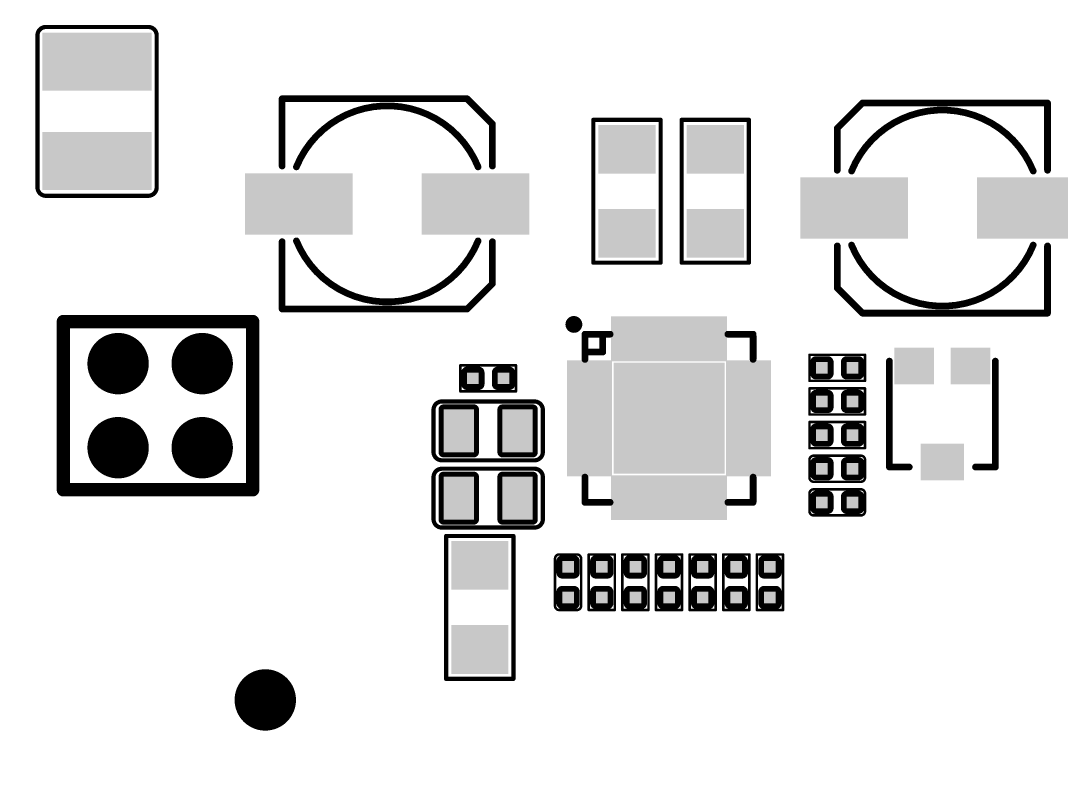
# Model space of a CAD drawing. Extents: x -51 to 158, y -52 to 51.
# Drawn here: x 0.24 to 31.65, y 5.53 to 28.14 of the extents above; entities that cross this region are included whole.
import ezdxf

# ---------------------------------------------------------------- set-up
doc = ezdxf.new("R2010")
doc.units = 0
for name, color, linetype in [('20', 213, 'CONTINUOUS'), ('21', 253, 'CONTINUOUS'), ('25', 253, 'CONTINUOUS'), ('29', 253, 'CONTINUOUS')]:
    doc.layers.add(name, color=color, linetype=linetype)

# ---------------------------------------------------------------- blocks, each defined once
blk = doc.blocks.new('RECT')
blk.add_solid([(-0.5, -0.5), (0.5, -0.5), (-0.5, 0.5), (0.5, 0.5)])
blk = doc.blocks.new('RECT112512X112512R50')
at = {"const_width": 0.1758}
blk.add_lwpolyline([(0.2637, -0.1758), (0.2637, 0.1758, 0.4142), (0.1758, 0.2637), (-0.1758, 0.2637, 0.4142), (-0.2637, 0.1758), (-0.2637, -0.1758, 0.4142), (-0.1758, -0.2637), (0.1758, -0.2637, 0.4142)], format="xyb", close=True, dxfattribs=at)
blk.add_solid([(-0.2012, -0.2012), (0.2012, -0.2012), (-0.2012, 0.2012), (0.2012, 0.2012)])
blk = doc.blocks.new('RECT195072X256032R25')
at = {"const_width": 0.1524}
blk.add_lwpolyline([(0.5334, -0.6477), (0.5334, 0.6477, 0.4142), (0.4572, 0.7239), (-0.4572, 0.7239, 0.4142), (-0.5334, 0.6477), (-0.5334, -0.6477, 0.4142), (-0.4572, -0.7239), (0.4572, -0.7239, 0.4142)], format="xyb", close=True, dxfattribs=at)
blk.add_solid([(-0.4826, -0.6731), (0.4826, -0.6731), (-0.4826, 0.6731), (0.4826, 0.6731)])
blk = doc.blocks.new('ROUNDP')
at = {"const_width": 0.5}
blk.add_lwpolyline([(0, -0.25, 1), (0, 0.25, 1), (0, -0.25)], format="xyb", dxfattribs=at)

msp = doc.modelspace()

# ---------------------------------------------------------------- linework, layer by layer
at = {"layer": '20', "const_width": 0.1524}
msp.add_lwpolyline([(0, -50.8, 1), (0, 50.8, 1), (0, -50.8)], format="xyb", dxfattribs=at)
at = {"layer": '21'}
for points, const_width in [([(0.994, 27.95, 0.4142), (0.74, 27.696)], 0.127), ([(0.994, 27.9818, 1), (0.994, 27.9183)], 0.0635), ([(0.994, 27.9183, 1), (0.994, 27.9818)], 0.0635), ([(4.34, 27.696, 0.4142), (4.086, 27.95)], 0.127), ([(4.086, 27.9818, 1), (4.086, 27.9183)], 0.0635), ([(4.086, 27.9183, 1), (4.086, 27.9818)], 0.0635), ([(0.7717, 27.696, 1), (0.7083, 27.696)], 0.0635), ([(0.7083, 27.696, 1), (0.7717, 27.696)], 0.0635), ([(4.3717, 27.696, 1), (4.3083, 27.696)], 0.0635), ([(4.3083, 27.696, 1), (4.3717, 27.696)], 0.0635), ([(8.128, 25.8318, 1), (8.128, 25.7302)], 0.1016), ([(8.1788, 25.781, 1), (8.0772, 25.781)], 0.1016), ([(13.7519, 25.8169, 1), (13.6801, 25.7451)], 0.1016), ([(13.716, 25.7302, 1), (13.716, 25.8318)], 0.1016), ([(14.0462, 23.7236, 0.6724), (8.5598, 23.7236)], 0.2032), ([(30.8102, 23.5966, 0.6724), (25.3238, 23.5966)], 0.2032), ([(25.654, 25.7048, 1), (25.654, 25.6032)], 0.1016), ([(25.6899, 25.6181, 1), (25.6181, 25.6899)], 0.1016), ([(31.2928, 25.654, 1), (31.1912, 25.654)], 0.1016), ([(31.242, 25.6032, 1), (31.242, 25.7048)], 0.1016), ([(17.5577, 25.146, 1), (17.4943, 25.146)], 0.0635), ([(17.526, 25.1777, 1), (17.526, 25.1143)], 0.0635), ([(19.5897, 25.146, 1), (19.5263, 25.146)], 0.0635), ([(19.558, 25.1143, 1), (19.558, 25.1777)], 0.0635), ([(20.2248, 25.146, 1), (20.1613, 25.146)], 0.0635), ([(20.193, 25.1777, 1), (20.193, 25.1143)], 0.0635), ([(22.2568, 25.146, 1), (22.1933, 25.146)], 0.0635), ([(22.225, 25.1143, 1), (22.225, 25.1777)], 0.0635), ([(14.5288, 25.019, 1), (14.4272, 25.019)], 0.1016), ([(14.4421, 24.9831, 1), (14.5139, 25.0549)], 0.1016), ([(24.9428, 24.892, 1), (24.8412, 24.892)], 0.1016), ([(24.8561, 24.9279, 1), (24.9279, 24.8561)], 0.1016), ([(8.0772, 23.749, 1), (8.1788, 23.749)], 0.1016), ([(8.5128, 23.7428, 1), (8.6068, 23.7044)], 0.1016), ([(13.9992, 23.7044, 1), (14.0932, 23.7428)], 0.1016), ([(14.4272, 23.749, 1), (14.5288, 23.749)], 0.1016), ([(24.8412, 23.622, 1), (24.9428, 23.622)], 0.1016), ([(25.2768, 23.6158, 1), (25.3708, 23.5774)], 0.1016), ([(30.7632, 23.5774, 1), (30.8572, 23.6158)], 0.1016), ([(31.1912, 23.622, 1), (31.2928, 23.622)], 0.1016), ([(0.74, 23.104, 0.4142), (0.994, 22.85)], 0.127), ([(0.7717, 23.104, 1), (0.7083, 23.104)], 0.0635), ([(0.7083, 23.104, 1), (0.7717, 23.104)], 0.0635), ([(4.086, 22.85, 0.4142), (4.34, 23.104)], 0.127), ([(4.3717, 23.104, 1), (4.3083, 23.104)], 0.0635), ([(4.3083, 23.104, 1), (4.3717, 23.104)], 0.0635), ([(0.994, 22.8818, 1), (0.994, 22.8183)], 0.0635), ([(0.994, 22.8183, 1), (0.994, 22.8818)], 0.0635), ([(4.086, 22.8818, 1), (4.086, 22.8183)], 0.0635), ([(4.086, 22.8183, 1), (4.086, 22.8818)], 0.0635), ([(8.1788, 21.463, 1), (8.0772, 21.463)], 0.1016), ([(8.5598, 21.4884, 0.6724), (14.0462, 21.4884)], 0.2032), ([(8.6068, 21.5076, 1), (8.5128, 21.4692)], 0.1016), ([(14.0932, 21.4692, 1), (13.9992, 21.5076)], 0.1016), ([(14.5288, 21.463, 1), (14.4272, 21.463)], 0.1016), ([(24.9428, 21.336, 1), (24.8412, 21.336)], 0.1016), ([(25.3238, 21.3614, 0.6724), (30.8102, 21.3614)], 0.2032), ([(25.3708, 21.3806, 1), (25.2768, 21.3422)], 0.1016), ([(30.8572, 21.3422, 1), (30.7632, 21.3806)], 0.1016), ([(31.2928, 21.336, 1), (31.1912, 21.336)], 0.1016), ([(17.526, 20.8597, 1), (17.526, 20.7963)], 0.0635), ([(17.4943, 20.828, 1), (17.5577, 20.828)], 0.0635), ([(19.5263, 20.828, 1), (19.5897, 20.828)], 0.0635), ([(19.558, 20.7963, 1), (19.558, 20.8597)], 0.0635), ([(20.193, 20.8597, 1), (20.193, 20.7963)], 0.0635), ([(20.1613, 20.828, 1), (20.2248, 20.828)], 0.0635), ([(22.1933, 20.828, 1), (22.2568, 20.828)], 0.0635), ([(22.225, 20.7963, 1), (22.225, 20.8597)], 0.0635), ([(14.4272, 20.193, 1), (14.5288, 20.193)], 0.1016), ([(14.5139, 20.1571, 1), (14.4421, 20.2289)], 0.1016), ([(24.9279, 20.1019, 1), (24.8561, 20.0301)], 0.1016), ([(24.8412, 20.066, 1), (24.9428, 20.066)], 0.1016), ([(8.128, 19.4818, 1), (8.128, 19.3802)], 0.1016), ([(8.0772, 19.431, 1), (8.1788, 19.431)], 0.1016), ([(13.6801, 19.4669, 1), (13.7519, 19.3951)], 0.1016), ([(13.716, 19.3802, 1), (13.716, 19.4818)], 0.1016), ([(1.6256, 19.05, 1), (1.4224, 19.05)], 0.2032), ([(1.524, 19.1516, 1), (1.524, 18.9484)], 0.2032), ([(7.3406, 19.05, 1), (7.1374, 19.05)], 0.2032), ([(7.239, 18.9484, 1), (7.239, 19.1516)], 0.2032), ([(25.654, 19.3548, 1), (25.654, 19.2532)], 0.1016), ([(25.6181, 19.2681, 1), (25.6899, 19.3399)], 0.1016), ([(31.1912, 19.304, 1), (31.2928, 19.304)], 0.1016), ([(31.242, 19.2532, 1), (31.242, 19.3548)], 0.1016), ([(17.3228, 18.669, 1), (17.2212, 18.669)], 0.1016), ([(17.272, 18.7198, 1), (17.272, 18.6182)], 0.1016), ([(17.8628, 18.629, 1), (17.7612, 18.629)], 0.1016), ([(18.034, 18.6182, 1), (18.034, 18.7198)], 0.1016), ([(21.59, 18.7198, 1), (21.59, 18.6182)], 0.1016), ([(22.4028, 18.629, 1), (22.3012, 18.629)], 0.1016), ([(22.352, 18.6182, 1), (22.352, 18.7198)], 0.1016), ([(17.312, 18.1798, 1), (17.312, 18.0782)], 0.1016), ([(17.812, 18.0782, 1), (17.812, 18.1798)], 0.1016), ([(17.2212, 17.907, 1), (17.3228, 17.907)], 0.1016), ([(17.7612, 18.129, 1), (17.8628, 18.129)], 0.1016), ([(22.3012, 17.907, 1), (22.4028, 17.907)], 0.1016), ([(24.053, 18.0665, 1), (24.053, 18.0284)], 0.0381), ([(24.0721, 18.0475, 1), (24.034, 18.0475)], 0.0381), ([(25.7501, 18.0475, 1), (25.712, 18.0475)], 0.0381), ([(25.731, 18.0284, 1), (25.731, 18.0665)], 0.0381), ([(26.5178, 17.856, 1), (26.4162, 17.856)], 0.1016), ([(29.7178, 17.856, 1), (29.6162, 17.856)], 0.1016), ([(13.512, 17.7491, 1), (13.512, 17.711)], 0.0381), ([(13.5311, 17.73, 1), (13.493, 17.73)], 0.0381), ([(15.2091, 17.73, 1), (15.171, 17.73)], 0.0381), ([(15.19, 17.711, 1), (15.19, 17.7491)], 0.0381), ([(24.053, 17.2776, 1), (24.053, 17.2395)], 0.0381), ([(25.731, 17.2395, 1), (25.731, 17.2776)], 0.0381), ([(13.512, 16.9601, 1), (13.512, 16.922)], 0.0381), ([(15.19, 16.922, 1), (15.19, 16.9601)], 0.0381), ([(24.034, 17.2585, 1), (24.0721, 17.2585)], 0.0381), ([(24.053, 17.0506, 1), (24.053, 17.0125)], 0.0381), ([(24.0721, 17.0315, 1), (24.034, 17.0315)], 0.0381), ([(25.712, 17.2585, 1), (25.7501, 17.2585)], 0.0381), ([(25.7501, 17.0315, 1), (25.712, 17.0315)], 0.0381), ([(25.731, 17.0125, 1), (25.731, 17.0506)], 0.0381), ([(12.954, 16.637, 0.4142), (12.7, 16.383)], 0.127), ([(12.954, 16.6687, 1), (12.954, 16.6053)], 0.0635), ([(12.954, 16.6053, 1), (12.954, 16.6687)], 0.0635), ([(13.493, 16.941, 1), (13.5311, 16.941)], 0.0381), ([(15.171, 16.941, 1), (15.2091, 16.941)], 0.0381), ([(16.002, 16.383, 0.4142), (15.748, 16.637)], 0.127), ([(15.748, 16.6687, 1), (15.748, 16.6053)], 0.0635), ([(15.748, 16.6053, 1), (15.748, 16.6687)], 0.0635), ([(12.7318, 16.383, 1), (12.6683, 16.383)], 0.0635), ([(12.6683, 16.383, 1), (12.7318, 16.383)], 0.0635), ([(16.0338, 16.383, 1), (15.9703, 16.383)], 0.0635), ([(15.9703, 16.383, 1), (16.0338, 16.383)], 0.0635), ([(24.053, 16.2615, 1), (24.053, 16.2234)], 0.0381), ([(24.034, 16.2425, 1), (24.0721, 16.2425)], 0.0381), ([(24.053, 16.0345, 1), (24.053, 15.9964)], 0.0381), ([(24.0721, 16.0155, 1), (24.034, 16.0155)], 0.0381), ([(25.712, 16.2425, 1), (25.7501, 16.2425)], 0.0381), ([(25.7501, 16.0155, 1), (25.712, 16.0155)], 0.0381), ([(25.731, 16.2234, 1), (25.731, 16.2615)], 0.0381), ([(25.731, 15.9964, 1), (25.731, 16.0345)], 0.0381), ([(12.7, 15.113, 0.4142), (12.954, 14.859)], 0.127), ([(12.7318, 15.113, 1), (12.6683, 15.113)], 0.0635), ([(12.6683, 15.113, 1), (12.7318, 15.113)], 0.0635), ([(15.748, 14.859, 0.4142), (16.002, 15.113)], 0.127), ([(16.0338, 15.113, 1), (15.9703, 15.113)], 0.0635), ([(15.9703, 15.113, 1), (16.0338, 15.113)], 0.0635), ([(24.053, 15.2456, 1), (24.053, 15.2075)], 0.0381), ([(24.034, 15.2265, 1), (24.0721, 15.2265)], 0.0381), ([(25.712, 15.2265, 1), (25.7501, 15.2265)], 0.0381), ([(25.731, 15.2075, 1), (25.731, 15.2456)], 0.0381), ([(12.954, 14.8908, 1), (12.954, 14.8272)], 0.0635), ([(12.954, 14.8272, 1), (12.954, 14.8908)], 0.0635), ([(15.748, 14.8908, 1), (15.748, 14.8272)], 0.0635), ([(15.748, 14.8272, 1), (15.748, 14.8908)], 0.0635), ([(24.18, 14.9995, 0.4142), (24.053, 14.8725)], 0.0762), ([(24.0721, 14.8725, 1), (24.034, 14.8725)], 0.0381), ([(24.034, 14.8725, 1), (24.0721, 14.8725)], 0.0381), ([(24.18, 15.0186, 1), (24.18, 14.9805)], 0.0381), ([(24.18, 14.9805, 1), (24.18, 15.0186)], 0.0381), ([(25.731, 14.8725, 0.4142), (25.604, 14.9995)], 0.0762), ([(25.604, 15.0186, 1), (25.604, 14.9805)], 0.0381), ([(25.604, 14.9805, 1), (25.604, 15.0186)], 0.0381), ([(25.7501, 14.8725, 1), (25.712, 14.8725)], 0.0381), ([(25.712, 14.8725, 1), (25.7501, 14.8725)], 0.0381), ([(12.954, 14.605, 0.4142), (12.7, 14.351)], 0.127), ([(12.954, 14.6368, 1), (12.954, 14.5732)], 0.0635), ([(12.954, 14.5732, 1), (12.954, 14.6368)], 0.0635), ([(15.748, 14.6368, 1), (15.748, 14.5732)], 0.0635), ([(16.002, 14.351, 0.4142), (15.748, 14.605)], 0.127), ([(15.748, 14.5732, 1), (15.748, 14.6368)], 0.0635), ([(17.3228, 14.351, 1), (17.2212, 14.351)], 0.1016), ([(22.4028, 14.351, 1), (22.3012, 14.351)], 0.1016), ([(26.467, 14.7068, 1), (26.467, 14.6052)], 0.1016), ([(26.4162, 14.656, 1), (26.5178, 14.656)], 0.1016), ([(27.067, 14.6052, 1), (27.067, 14.7068)], 0.1016), ([(29.067, 14.7068, 1), (29.067, 14.6052)], 0.1016), ([(29.6162, 14.656, 1), (29.7178, 14.656)], 0.1016), ([(29.667, 14.6052, 1), (29.667, 14.7068)], 0.1016), ([(1.524, 14.0716, 1), (1.524, 13.8684)], 0.2032), ([(7.239, 13.8684, 1), (7.239, 14.0716)], 0.2032), ([(12.7318, 14.351, 1), (12.6683, 14.351)], 0.0635), ([(12.6683, 14.351, 1), (12.7318, 14.351)], 0.0635), ([(16.0338, 14.351, 1), (15.9703, 14.351)], 0.0635), ([(15.9703, 14.351, 1), (16.0338, 14.351)], 0.0635), ([(24.053, 14.3375, 0.4142), (24.18, 14.2105)], 0.0762), ([(24.0721, 14.3375, 1), (24.034, 14.3375)], 0.0381), ([(24.034, 14.3375, 1), (24.0721, 14.3375)], 0.0381), ([(24.18, 14.2296, 1), (24.18, 14.1915)], 0.0381), ([(24.18, 14.1915, 1), (24.18, 14.2296)], 0.0381), ([(25.604, 14.2105, 0.4142), (25.731, 14.3375)], 0.0762), ([(25.604, 14.2296, 1), (25.604, 14.1915)], 0.0381), ([(25.604, 14.1915, 1), (25.604, 14.2296)], 0.0381), ([(25.7501, 14.3375, 1), (25.712, 14.3375)], 0.0381), ([(25.712, 14.3375, 1), (25.7501, 14.3375)], 0.0381), ([(1.4224, 13.97, 1), (1.6256, 13.97)], 0.2032), ([(7.1374, 13.97, 1), (7.3406, 13.97)], 0.2032), ([(24.18, 13.9835, 0.4142), (24.053, 13.8565)], 0.0762), ([(24.0721, 13.8565, 1), (24.034, 13.8565)], 0.0381), ([(24.034, 13.8565, 1), (24.0721, 13.8565)], 0.0381), ([(24.18, 14.0026, 1), (24.18, 13.9645)], 0.0381), ([(24.18, 13.9645, 1), (24.18, 14.0026)], 0.0381), ([(25.731, 13.8565, 0.4142), (25.604, 13.9835)], 0.0762), ([(25.604, 14.0026, 1), (25.604, 13.9645)], 0.0381), ([(25.604, 13.9645, 1), (25.604, 14.0026)], 0.0381), ([(25.7501, 13.8565, 1), (25.712, 13.8565)], 0.0381), ([(25.712, 13.8565, 1), (25.7501, 13.8565)], 0.0381), ([(17.272, 13.6398, 1), (17.272, 13.5382)], 0.1016), ([(17.2212, 13.589, 1), (17.3228, 13.589)], 0.1016), ([(18.034, 13.5382, 1), (18.034, 13.6398)], 0.1016), ([(21.59, 13.6398, 1), (21.59, 13.5382)], 0.1016), ([(22.3012, 13.589, 1), (22.4028, 13.589)], 0.1016), ([(22.352, 13.5382, 1), (22.352, 13.6398)], 0.1016), ([(24.053, 13.3215, 0.4142), (24.18, 13.1945)], 0.0762), ([(24.0721, 13.3215, 1), (24.034, 13.3215)], 0.0381), ([(24.034, 13.3215, 1), (24.0721, 13.3215)], 0.0381), ([(24.18, 13.2136, 1), (24.18, 13.1755)], 0.0381), ([(24.18, 13.1755, 1), (24.18, 13.2136)], 0.0381), ([(25.604, 13.1945, 0.4142), (25.731, 13.3215)], 0.0762), ([(25.604, 13.2136, 1), (25.604, 13.1755)], 0.0381), ([(25.604, 13.1755, 1), (25.604, 13.2136)], 0.0381), ([(25.7501, 13.3215, 1), (25.712, 13.3215)], 0.0381), ([(25.712, 13.3215, 1), (25.7501, 13.3215)], 0.0381), ([(12.7, 13.081, 0.4142), (12.954, 12.827)], 0.127), ([(12.7318, 13.081, 1), (12.6683, 13.081)], 0.0635), ([(12.6683, 13.081, 1), (12.7318, 13.081)], 0.0635), ([(12.954, 12.8588, 1), (12.954, 12.7952)], 0.0635), ([(12.954, 12.7952, 1), (12.954, 12.8588)], 0.0635), ([(15.748, 12.8588, 1), (15.748, 12.7952)], 0.0635), ([(15.748, 12.827, 0.4142), (16.002, 13.081)], 0.127), ([(15.748, 12.7952, 1), (15.748, 12.8588)], 0.0635), ([(16.0338, 13.081, 1), (15.9703, 13.081)], 0.0635), ([(15.9703, 13.081, 1), (16.0338, 13.081)], 0.0635), ([(13.081, 12.6048, 1), (13.081, 12.5412)], 0.0635), ([(13.1128, 12.573, 1), (13.0493, 12.573)], 0.0635), ([(15.1448, 12.573, 1), (15.0813, 12.573)], 0.0635), ([(15.113, 12.5412, 1), (15.113, 12.6048)], 0.0635), ([(16.4965, 12.015, 0.4142), (16.3695, 11.888)], 0.0762), ([(16.4965, 12.0341, 1), (16.4965, 11.996)], 0.0381), ([(16.4965, 11.996, 1), (16.4965, 12.0341)], 0.0381), ([(17.0315, 12.0341, 1), (17.0315, 11.996)], 0.0381), ([(17.1585, 11.888, 0.4142), (17.0315, 12.015)], 0.0762), ([(17.0315, 11.996, 1), (17.0315, 12.0341)], 0.0381), ([(17.3855, 12.0341, 1), (17.3855, 11.996)], 0.0381), ([(17.4046, 12.015, 1), (17.3665, 12.015)], 0.0381), ([(18.1936, 12.015, 1), (18.1555, 12.015)], 0.0381), ([(18.1745, 11.996, 1), (18.1745, 12.0341)], 0.0381), ([(18.4015, 12.0341, 1), (18.4015, 11.996)], 0.0381), ([(18.4206, 12.015, 1), (18.3825, 12.015)], 0.0381), ([(19.2096, 12.015, 1), (19.1715, 12.015)], 0.0381), ([(19.1905, 11.996, 1), (19.1905, 12.0341)], 0.0381), ([(19.4175, 12.0341, 1), (19.4175, 11.996)], 0.0381), ([(19.4366, 12.015, 1), (19.3985, 12.015)], 0.0381), ([(20.2256, 12.015, 1), (20.1875, 12.015)], 0.0381), ([(20.2065, 11.996, 1), (20.2065, 12.0341)], 0.0381), ([(20.4335, 12.0341, 1), (20.4335, 11.996)], 0.0381), ([(20.4526, 12.015, 1), (20.4145, 12.015)], 0.0381), ([(21.2416, 12.015, 1), (21.2035, 12.015)], 0.0381), ([(21.2225, 11.996, 1), (21.2225, 12.0341)], 0.0381), ([(21.4495, 12.0341, 1), (21.4495, 11.996)], 0.0381), ([(21.4686, 12.015, 1), (21.4305, 12.015)], 0.0381), ([(22.2576, 12.015, 1), (22.2195, 12.015)], 0.0381), ([(22.2385, 11.996, 1), (22.2385, 12.0341)], 0.0381), ([(22.4655, 12.0341, 1), (22.4655, 11.996)], 0.0381), ([(22.4846, 12.015, 1), (22.4465, 12.015)], 0.0381), ([(23.2736, 12.015, 1), (23.2355, 12.015)], 0.0381), ([(23.2545, 11.996, 1), (23.2545, 12.0341)], 0.0381), ([(16.3886, 11.888, 1), (16.3505, 11.888)], 0.0381), ([(16.3505, 11.888, 1), (16.3886, 11.888)], 0.0381), ([(17.1776, 11.888, 1), (17.1395, 11.888)], 0.0381), ([(17.1395, 11.888, 1), (17.1776, 11.888)], 0.0381), ([(16.3695, 10.464, 0.4142), (16.4965, 10.337)], 0.0762), ([(16.3886, 10.464, 1), (16.3505, 10.464)], 0.0381), ([(16.3505, 10.464, 1), (16.3886, 10.464)], 0.0381), ([(16.4965, 10.356, 1), (16.4965, 10.3179)], 0.0381), ([(16.4965, 10.3179, 1), (16.4965, 10.356)], 0.0381), ([(17.0315, 10.337, 0.4142), (17.1585, 10.464)], 0.0762), ([(17.0315, 10.356, 1), (17.0315, 10.3179)], 0.0381), ([(17.0315, 10.3179, 1), (17.0315, 10.356)], 0.0381), ([(17.1776, 10.464, 1), (17.1395, 10.464)], 0.0381), ([(17.1395, 10.464, 1), (17.1776, 10.464)], 0.0381), ([(17.3855, 10.356, 1), (17.3855, 10.3179)], 0.0381), ([(18.1745, 10.3179, 1), (18.1745, 10.356)], 0.0381), ([(18.4015, 10.356, 1), (18.4015, 10.3179)], 0.0381), ([(19.1905, 10.3179, 1), (19.1905, 10.356)], 0.0381), ([(19.4175, 10.356, 1), (19.4175, 10.3179)], 0.0381), ([(20.2065, 10.3179, 1), (20.2065, 10.356)], 0.0381), ([(20.4335, 10.356, 1), (20.4335, 10.3179)], 0.0381), ([(21.2225, 10.3179, 1), (21.2225, 10.356)], 0.0381), ([(21.4495, 10.356, 1), (21.4495, 10.3179)], 0.0381), ([(22.2385, 10.3179, 1), (22.2385, 10.356)], 0.0381), ([(22.4655, 10.356, 1), (22.4655, 10.3179)], 0.0381), ([(23.2545, 10.3179, 1), (23.2545, 10.356)], 0.0381), ([(17.3665, 10.337, 1), (17.4046, 10.337)], 0.0381), ([(18.1555, 10.337, 1), (18.1936, 10.337)], 0.0381), ([(18.3825, 10.337, 1), (18.4206, 10.337)], 0.0381), ([(19.1715, 10.337, 1), (19.2096, 10.337)], 0.0381), ([(19.3985, 10.337, 1), (19.4366, 10.337)], 0.0381), ([(20.1875, 10.337, 1), (20.2256, 10.337)], 0.0381), ([(20.4145, 10.337, 1), (20.4526, 10.337)], 0.0381), ([(21.2035, 10.337, 1), (21.2416, 10.337)], 0.0381), ([(21.4305, 10.337, 1), (21.4686, 10.337)], 0.0381), ([(22.2195, 10.337, 1), (22.2576, 10.337)], 0.0381), ([(22.4465, 10.337, 1), (22.4846, 10.337)], 0.0381), ([(23.2355, 10.337, 1), (23.2736, 10.337)], 0.0381), ([(13.081, 8.2868, 1), (13.081, 8.2233)], 0.0635), ([(13.0493, 8.255, 1), (13.1128, 8.255)], 0.0635), ([(15.0813, 8.255, 1), (15.1448, 8.255)], 0.0635), ([(15.113, 8.2233, 1), (15.113, 8.2868)], 0.0635)]:
    msp.add_lwpolyline(points, format="xyb", dxfattribs=dict(at, const_width=const_width))
for points, const_width in [([(0.994, 27.95), (4.086, 27.95)], 0.127), ([(0.74, 23.104), (0.74, 27.696)], 0.127), ([(4.34, 27.696), (4.34, 23.104)], 0.127), ([(8.128, 25.781), (13.716, 25.781)], 0.2032), ([(8.128, 25.781), (8.128, 23.749)], 0.2032), ([(13.716, 25.781), (14.478, 25.019)], 0.2032), ([(24.892, 24.892), (25.654, 25.654)], 0.2032), ([(25.654, 25.654), (31.242, 25.654)], 0.2032), ([(31.242, 25.654), (31.242, 23.622)], 0.2032), ([(17.526, 20.828), (17.526, 25.146)], 0.127), ([(17.526, 25.146), (19.558, 25.146)], 0.127), ([(19.558, 25.146), (19.558, 20.828)], 0.127), ([(20.193, 20.828), (20.193, 25.146)], 0.127), ([(20.193, 25.146), (22.225, 25.146)], 0.127), ([(22.225, 25.146), (22.225, 20.828)], 0.127), ([(14.478, 25.019), (14.478, 23.749)], 0.2032), ([(24.892, 24.892), (24.892, 23.622)], 0.2032), ([(4.086, 22.85), (0.994, 22.85)], 0.127), ([(8.128, 19.431), (8.128, 21.463)], 0.2032), ([(14.478, 20.193), (14.478, 21.463)], 0.2032), ([(24.892, 20.066), (24.892, 21.336)], 0.2032), ([(31.242, 19.304), (31.242, 21.336)], 0.2032), ([(19.558, 20.828), (17.526, 20.828)], 0.127), ([(22.225, 20.828), (20.193, 20.828)], 0.127), ([(14.478, 20.193), (13.716, 19.431)], 0.2032), ([(25.654, 19.304), (24.892, 20.066)], 0.2032), ([(13.716, 19.431), (8.128, 19.431)], 0.2032), ([(1.524, 13.97), (1.524, 19.05)], 0.4064), ([(1.524, 19.05), (7.239, 19.05)], 0.4064), ([(7.239, 19.05), (7.239, 13.97)], 0.4064), ([(31.242, 19.304), (25.654, 19.304)], 0.2032), ([(17.272, 18.669), (17.272, 17.907)], 0.2032), ([(17.272, 18.669), (18.034, 18.669)], 0.2032), ([(17.812, 18.629), (17.812, 18.129)], 0.2032), ([(22.352, 18.669), (21.59, 18.669)], 0.2032), ([(22.352, 18.629), (22.352, 17.907)], 0.2032), ([(17.812, 18.129), (17.312, 18.129)], 0.2032), ([(24.053, 18.0475), (25.731, 18.0475)], 0.0762), ([(24.053, 17.2585), (24.053, 18.0475)], 0.0762), ([(25.731, 18.0475), (25.731, 17.2585)], 0.0762), ([(26.467, 14.656), (26.467, 17.856)], 0.2032), ([(29.667, 14.656), (29.667, 17.856)], 0.2032), ([(13.512, 16.941), (13.512, 17.73)], 0.0762), ([(13.512, 17.73), (15.19, 17.73)], 0.0762), ([(15.19, 17.73), (15.19, 16.941)], 0.0762), ([(25.731, 17.2585), (24.053, 17.2585)], 0.0762), ([(15.19, 16.941), (13.512, 16.941)], 0.0762), ([(24.053, 17.0315), (25.731, 17.0315)], 0.0762), ([(24.053, 16.2425), (24.053, 17.0315)], 0.0762), ([(25.731, 17.0315), (25.731, 16.2425)], 0.0762), ([(12.954, 16.637), (15.748, 16.637)], 0.127), ([(12.7, 15.113), (12.7, 16.383)], 0.127), ([(16.002, 16.383), (16.002, 15.113)], 0.127), ([(25.731, 16.2425), (24.053, 16.2425)], 0.0762), ([(24.053, 16.0155), (25.731, 16.0155)], 0.0762), ([(24.053, 15.2265), (24.053, 16.0155)], 0.0762), ([(25.731, 16.0155), (25.731, 15.2265)], 0.0762), ([(25.731, 15.2265), (24.053, 15.2265)], 0.0762), ([(15.748, 14.859), (12.954, 14.859)], 0.127), ([(24.053, 14.3375), (24.053, 14.8725)], 0.0762), ([(24.18, 14.9995), (25.604, 14.9995)], 0.0762), ([(25.731, 14.8725), (25.731, 14.3375)], 0.0762), ([(12.954, 14.605), (15.748, 14.605)], 0.127), ([(17.272, 13.589), (17.272, 14.351)], 0.2032), ([(22.352, 13.589), (22.352, 14.351)], 0.2032), ([(27.067, 14.656), (26.467, 14.656)], 0.2032), ([(29.067, 14.656), (29.667, 14.656)], 0.2032), ([(7.239, 13.97), (1.524, 13.97)], 0.4064), ([(12.7, 13.081), (12.7, 14.351)], 0.127), ([(16.002, 14.351), (16.002, 13.081)], 0.127), ([(25.604, 14.2105), (24.18, 14.2105)], 0.0762), ([(24.053, 13.3215), (24.053, 13.8565)], 0.0762), ([(24.18, 13.9835), (25.604, 13.9835)], 0.0762), ([(25.731, 13.8565), (25.731, 13.3215)], 0.0762), ([(17.272, 13.589), (18.034, 13.589)], 0.2032), ([(22.352, 13.589), (21.59, 13.589)], 0.2032), ([(25.604, 13.1945), (24.18, 13.1945)], 0.0762), ([(15.748, 12.827), (12.954, 12.827)], 0.127), ([(13.081, 8.255), (13.081, 12.573)], 0.127), ([(13.081, 12.573), (15.113, 12.573)], 0.127), ([(15.113, 12.573), (15.113, 8.255)], 0.127), ([(16.4965, 12.015), (17.0315, 12.015)], 0.0762), ([(17.3855, 10.337), (17.3855, 12.015)], 0.0762), ([(17.3855, 12.015), (18.1745, 12.015)], 0.0762), ([(18.1745, 12.015), (18.1745, 10.337)], 0.0762), ([(18.4015, 10.337), (18.4015, 12.015)], 0.0762), ([(18.4015, 12.015), (19.1905, 12.015)], 0.0762), ([(19.1905, 12.015), (19.1905, 10.337)], 0.0762), ([(19.4175, 10.337), (19.4175, 12.015)], 0.0762), ([(19.4175, 12.015), (20.2065, 12.015)], 0.0762), ([(20.2065, 12.015), (20.2065, 10.337)], 0.0762), ([(20.4335, 10.337), (20.4335, 12.015)], 0.0762), ([(20.4335, 12.015), (21.2225, 12.015)], 0.0762), ([(21.2225, 12.015), (21.2225, 10.337)], 0.0762), ([(21.4495, 10.337), (21.4495, 12.015)], 0.0762), ([(21.4495, 12.015), (22.2385, 12.015)], 0.0762), ([(22.2385, 12.015), (22.2385, 10.337)], 0.0762), ([(22.4655, 10.337), (22.4655, 12.015)], 0.0762), ([(22.4655, 12.015), (23.2545, 12.015)], 0.0762), ([(23.2545, 12.015), (23.2545, 10.337)], 0.0762), ([(16.3695, 10.464), (16.3695, 11.888)], 0.0762), ([(17.1585, 11.888), (17.1585, 10.464)], 0.0762), ([(17.0315, 10.337), (16.4965, 10.337)], 0.0762), ([(18.1745, 10.337), (17.3855, 10.337)], 0.0762), ([(19.1905, 10.337), (18.4015, 10.337)], 0.0762), ([(20.2065, 10.337), (19.4175, 10.337)], 0.0762), ([(21.2225, 10.337), (20.4335, 10.337)], 0.0762), ([(22.2385, 10.337), (21.4495, 10.337)], 0.0762), ([(23.2545, 10.337), (22.4655, 10.337)], 0.0762), ([(15.113, 8.255), (13.081, 8.255)], 0.127)]:
    msp.add_lwpolyline(points, dxfattribs=dict(at, const_width=const_width))
at = {"layer": '25', "const_width": 0.254}
msp.add_lwpolyline([(16.939, 18.837, 1), (16.939, 19.091, 1), (16.939, 18.837)], format="xyb", dxfattribs=at)

# ---------------------------------------------------------------- block references
at = {"layer": '29'}
for name, p, xscale, yscale in [('RECT', (2.54, 26.9), 3.3032, 1.7532), ('RECT', (2.54, 23.9), 3.3032, 1.7532), ('RECT', (8.636, 22.606), 3.2512, 1.8542), ('RECT', (13.97, 22.606), 3.2512, 1.8542), ('RECT', (18.312, 18.529), 0.5032, 1.3532), ('RECT', (18.812, 18.529), 0.5032, 1.3532), ('RECT', (19.312, 18.529), 0.5032, 1.3532), ('RECT', (19.812, 18.529), 0.5032, 1.3532), ('RECT', (20.312, 18.529), 0.5032, 1.3532), ('RECT', (20.812, 18.529), 0.5032, 1.3532), ('RECT', (21.312, 18.529), 0.5032, 1.3532), ('RECT', (19.812, 16.129), 3.3532, 3.3532), ('ROUNDP', (7.62, 7.62), 1.8542, 1.8542)]:
    msp.add_blockref(name, p, dxfattribs=dict(at, xscale=xscale, yscale=yscale))
for name, p, xscale, yscale, rotation in [('RECT', (18.542, 24.257), 1.4732, 1.7272, 270), ('RECT', (21.209, 24.257), 1.4732, 1.7272, 270), ('RECT', (25.4, 22.479), 3.2512, 1.8542, 180), ('RECT', (30.734, 22.479), 3.2512, 1.8542, 180), ('RECT', (18.542, 21.717), 1.4732, 1.7272, 270), ('RECT', (21.209, 21.717), 1.4732, 1.7272, 270), ('ROUNDP', (3.175, 17.78), 1.8542, 1.8542, 270), ('ROUNDP', (5.715, 17.78), 1.8542, 1.8542, 270), ('RECT', (27.217, 17.706), 1.2032, 1.1032, 180), ('RECT', (28.917, 17.706), 1.2032, 1.1032, 180), ('RECT', (17.412, 17.629), 0.5032, 1.3532, 90), ('RECT', (22.212, 17.629), 0.5032, 1.3532, 270), ('RECT', (17.412, 17.129), 0.5032, 1.3532, 90), ('RECT', (22.212, 17.129), 0.5032, 1.3532, 270), ('RECT', (17.412, 16.629), 0.5032, 1.3532, 90), ('RECT', (22.212, 16.629), 0.5032, 1.3532, 270), ('RECT', (17.412, 16.129), 0.5032, 1.3532, 90), ('RECT', (22.212, 16.129), 0.5032, 1.3532, 270), ('ROUNDP', (3.175, 15.24), 1.8542, 1.8542, 270), ('ROUNDP', (5.715, 15.24), 1.8542, 1.8542, 270), ('RECT', (17.412, 15.629), 0.5032, 1.3532, 90), ('RECT', (22.212, 15.629), 0.5032, 1.3532, 270), ('RECT', (17.412, 15.129), 0.5032, 1.3532, 90), ('RECT', (22.212, 15.129), 0.5032, 1.3532, 270), ('RECT', (28.067, 14.806), 1.3032, 1.1032, 180), ('RECT', (17.412, 14.629), 0.5032, 1.3532, 90), ('RECT', (22.212, 14.629), 0.5032, 1.3532, 270), ('RECT', (18.312, 13.729), 0.5032, 1.3532, 180), ('RECT', (18.812, 13.729), 0.5032, 1.3532, 180), ('RECT', (19.312, 13.729), 0.5032, 1.3532, 180), ('RECT', (19.812, 13.729), 0.5032, 1.3532, 180), ('RECT', (20.312, 13.729), 0.5032, 1.3532, 180), ('RECT', (20.812, 13.729), 0.5032, 1.3532, 180), ('RECT', (21.312, 13.729), 0.5032, 1.3532, 180), ('RECT', (14.097, 11.684), 1.4732, 1.7272, 90), ('RECT', (14.097, 9.144), 1.4732, 1.7272, 90)]:
    msp.add_blockref(name, p, dxfattribs=dict(at, xscale=xscale, yscale=yscale, rotation=rotation))
for name, p in [('RECT112512X112512R50', (24.4295, 17.653)), ('RECT112512X112512R50', (25.3545, 17.653)), ('RECT112512X112512R50', (24.4295, 16.637)), ('RECT112512X112512R50', (25.3545, 16.637)), ('RECT195072X256032R25', (13.462, 15.748)), ('RECT195072X256032R25', (15.24, 15.748)), ('RECT112512X112512R50', (24.4295, 15.621)), ('RECT112512X112512R50', (25.3545, 15.621)), ('RECT112512X112512R50', (24.4295, 14.605)), ('RECT112512X112512R50', (25.3545, 14.605))]:
    msp.add_blockref(name, p, dxfattribs=at)
for name, p, rotation in [('RECT112512X112512R50', (13.8885, 17.3355), 180), ('RECT112512X112512R50', (14.8135, 17.3355), 180), ('RECT195072X256032R25', (13.462, 13.716), 180), ('RECT195072X256032R25', (15.24, 13.716), 180), ('RECT112512X112512R50', (24.4295, 13.589), 180), ('RECT112512X112512R50', (25.3545, 13.589), 180), ('RECT112512X112512R50', (16.764, 11.6385), 270), ('RECT112512X112512R50', (17.78, 11.6385), 270), ('RECT112512X112512R50', (18.796, 11.6385), 270), ('RECT112512X112512R50', (19.812, 11.6385), 270), ('RECT112512X112512R50', (20.828, 11.6385), 270), ('RECT112512X112512R50', (21.844, 11.6385), 270), ('RECT112512X112512R50', (22.86, 11.6385), 270), ('RECT112512X112512R50', (16.764, 10.7135), 270), ('RECT112512X112512R50', (17.78, 10.7135), 270), ('RECT112512X112512R50', (18.796, 10.7135), 270), ('RECT112512X112512R50', (19.812, 10.7135), 270), ('RECT112512X112512R50', (20.828, 10.7135), 270), ('RECT112512X112512R50', (21.844, 10.7135), 270), ('RECT112512X112512R50', (22.86, 10.7135), 270)]:
    msp.add_blockref(name, p, dxfattribs=dict(at, rotation=rotation))

doc.saveas('drawing.dxf')
